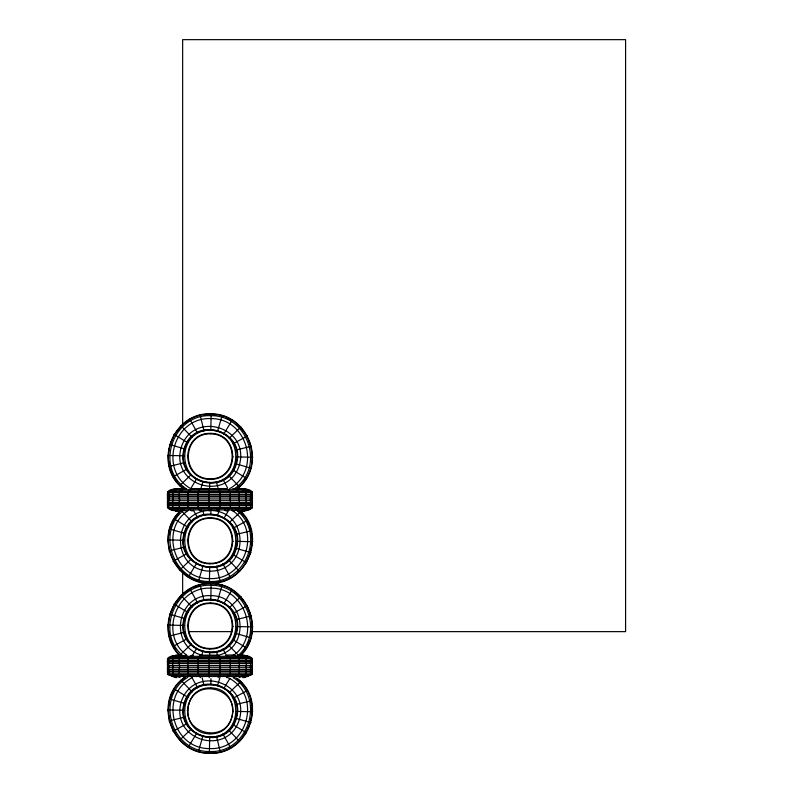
<?xml version="1.0" encoding="UTF-8"?>
<svg xmlns="http://www.w3.org/2000/svg" width="793" height="793" viewBox="0 0 793 793"><rect width="100%" height="100%" fill="white"/><g stroke="black" fill="none" stroke-linecap="round" stroke-linejoin="round"><path stroke-width="1.19" d="M209.58 488.508L209.699 482.511C175.729 482.134 176.849 429.122 210.809 430.183C244.779 430.559 243.659 483.571 209.699 482.511M209.768 479.349C239.625 480.28 240.606 433.672 210.74 433.345C180.883 432.413 179.902 479.022 209.768 479.349L209.778 478.833C238.951 479.706 239.922 434.207 210.73 433.87C181.557 432.958 180.596 478.496 209.778 478.813M210.73 433.86L210.74 433.345M210.809 430.183L211.156 413.867C172.309 411.785 152.048 465.471 183.421 488.845M240.943 511.396C267.122 536.633 245.652 585.512 209.362 583.311L209.699 566.975C243.659 568.036 244.779 515.024 210.809 514.647C176.849 513.586 175.729 566.599 209.699 566.975M209.768 563.813C239.625 564.745 240.606 518.136 210.74 517.809C180.883 516.877 179.902 563.486 209.768 563.813L209.778 563.298C238.951 564.18 239.922 518.672 210.73 518.344C181.557 517.423 180.596 562.971 209.778 563.288M210.73 518.325L210.74 517.809M210.809 514.647L210.898 510.434C250.568 511.743 249.299 571.565 209.62 571.188C169.95 569.889 171.209 510.068 210.898 510.434M209.639 655.315L209.699 652.153C243.659 653.214 244.779 600.202 210.809 599.825C176.849 598.765 175.729 651.777 209.699 652.153M209.768 648.991C239.625 649.923 240.606 603.314 210.74 602.987C180.883 602.056 179.902 648.664 209.768 648.991L209.778 648.476M210.73 603.513C181.557 602.601 180.596 648.139 209.778 648.466C238.951 649.378 239.912 603.84 210.73 603.513L210.74 602.987M210.809 599.825L211.156 583.509C174.857 581.269 153.396 630.187 179.565 655.405M237.097 678.352C268.47 701.746 248.199 755.382 209.362 753.35L209.699 737.014C243.659 738.075 244.779 685.063 210.809 684.686C176.849 683.625 175.729 736.638 209.699 737.014M209.768 733.852C239.625 734.784 240.606 688.175 210.74 687.848C180.883 686.916 179.902 733.525 209.768 733.852L209.778 733.337M210.73 688.364L210.74 687.848M210.809 684.686L210.938 678.689M209.283 509.889L209.203 511.059L209.025 505.438M242.083 488.884C245.225 488.785 253.294 489.41 252.422 494.198L167.412 494.198C166.55 489.4 174.609 488.785 177.761 488.884M242.083 655.454C245.225 655.355 253.294 655.98 252.422 660.777L167.412 660.777C166.56 655.97 174.609 655.365 177.761 655.454M243.986 677.638L252.164 674.427L252.432 672.018L167.422 672.018L167.69 674.427L175.858 677.638M169.018 450.642L169.395 448.233M209.362 583.311C173.637 584.005 153.763 535.384 180.07 511.089L181.736 510.761M169.018 535.106L169.395 532.708M169.018 620.285L169.395 617.876M209.362 753.35C171.06 753.717 152.692 700.655 183.817 677.975M169.018 705.146L169.395 702.737M188.675 704.571C180.239 732.514 223.983 745.232 231.843 717.12C240.269 689.186 196.535 676.469 188.675 704.571L188.169 704.432M237.682 488.488C267.538 465.144 248.893 413.54 211.156 413.847M250.935 550.124L251.312 547.715M250.935 635.302L251.312 632.893M240.448 655.712C266.745 631.416 246.881 582.796 211.156 583.489M250.935 720.163L251.312 717.754M200.748 489.063L202.949 481.47M217.56 431.214L222.119 415.542M198.399 581.616L202.949 565.944M217.56 515.688L219.235 509.929M202.949 651.112L201.779 655.167C168.364 646.206 176.343 594.165 210.898 595.612C245.483 595.622 251.252 647.95 217.5 655.494L216.489 651.4M217.56 600.866L222.119 585.184M198.399 751.655L202.949 735.973M217.56 685.727L219.998 677.331M170.436 443.515L173.37 436.824M170.436 527.979L173.37 521.288M170.436 613.158L173.37 606.467M170.436 698.018L173.37 691.327M246.167 562.564L250.568 552.533M247.634 644.402L249.101 641.051M247.634 729.263L249.101 725.912M201.442 509.889L200.946 510.761L199.876 510.761L198.101 507.758L198.052 505.438M196.694 478.724L190.687 488.647C158.104 470.011 173.558 416.85 211.057 418.585C247.872 418.347 261.839 471.002 229.435 488.716M223.814 433.969L232.27 420.003M188.238 577.155L196.694 563.189M223.814 518.434L228.899 510.038M192.6 655.137L196.694 648.367M223.814 603.612L232.27 589.645M188.238 747.194L196.694 733.228M223.814 688.473L229.821 678.55L227.571 677.559M174.351 434.594L180.447 426.991M181.111 510.405C150.164 538.606 179.902 592.718 220.295 581.715C251.678 575.203 263.415 530.804 238.752 510.137M174.351 519.058L178.921 513.358M243.877 480.954L245.404 479.051M174.351 604.236L180.447 596.633M243.877 650.597L245.404 648.694M240.17 655.444C266.23 631.367 246.544 583.192 211.146 583.876C175.184 581.695 153.911 630.138 179.852 655.137M243.877 735.458L245.404 733.555M179.585 485.752L191.371 474.452M229.147 438.242L240.933 426.941M179.585 570.217L191.371 558.916M229.147 522.706L240.933 511.406M179.585 655.395L191.371 644.094M229.147 607.884L240.933 596.584M179.585 740.256L191.371 728.955M229.147 692.745L240.933 681.445M242.083 510.761C245.235 510.851 253.284 510.246 252.432 505.438L167.422 505.438C166.55 510.246 174.619 510.861 177.761 510.761L175.848 511.059M252.164 507.857L252.422 507.312L167.412 507.312M185.126 423.155L189.051 420.27M184.016 510.058C155.418 531.756 173.598 582.33 209.402 581.477C245.989 583.37 265.695 533.392 236.859 510.454M188.1 510.633C158.878 529.308 174.926 579.505 209.461 578.573C245.543 580.407 262.354 529.575 231.744 510.058M233.648 489.202C265.685 468.673 248.923 415.294 211.116 415.681C172.735 413.698 154.219 467.553 186.414 488.924M236.453 488.924C267.291 466.443 249.091 413.877 211.146 414.233C172.666 412.221 152.573 465.372 183.669 488.547M185.126 592.797L190.042 589.199M237.345 572.556L239.308 571.119M185.047 677.549C153.009 699.396 170.832 753.35 209.372 752.963C248.467 755.005 268.143 700.516 235.898 677.886M187.812 677.301C154.734 697.295 170.971 751.873 209.402 751.516C248.427 753.479 266.389 698.445 233.172 677.539M233.41 655.434C261.472 636.115 244.987 587.345 211.057 588.228C176.591 585.839 158.431 635.312 186.841 655.206M217.589 488.884L218.501 488.884L219.988 491.789L220.058 494.198M217.589 655.454L218.501 655.454L219.988 658.368L220.058 660.777M218.045 677.638L219.988 674.427L220.058 672.018M237.434 510.761C240.358 511.029 247.238 509.75 246.276 505.438M218.045 655.157L200.411 655.157L198.161 658.299L198.052 660.777M173.013 476.811L187.326 468.95M233.192 443.743L247.495 435.882M173.013 561.275L187.326 553.415M233.192 528.207L247.495 520.347M173.013 646.454L187.326 638.593M233.192 613.385L247.495 605.525M173.013 731.315L187.326 723.454M233.192 698.246L247.495 690.386M173.439 656.326L175.164 655.454L179.694 655.286M245.909 510.761L250.598 508.521L169.256 508.521M246.395 509.889L250.608 507.916M246.395 676.469L249.21 675.091M246.593 509.889L250.826 507.916M246.593 676.469L249.418 675.091M194.572 587.425L200.252 585.214M225.41 488.884L227.254 488.884L230.267 491.789L230.396 494.198M225.41 655.454C228.949 654.473 240.061 654.453 239.337 660.777M226.332 677.638L230.267 674.427L230.396 672.018M226.332 488.587L192.263 488.587L188.1 491.729L187.891 494.198M193.254 510.761L191.272 510.761L188.1 507.916L187.891 505.438M168.988 466.472L184.838 462.587M235.67 450.107L251.52 446.221M168.988 550.937L184.838 547.051M235.67 534.571L251.52 530.686M168.988 636.115L184.838 632.229M235.67 619.749L251.52 615.864M168.988 720.976L184.838 717.09M235.67 704.61L251.52 700.725M232.18 488.884C234.867 488.448 240.329 490.51 239.337 494.198M232.18 655.454L233.499 655.157M233.499 677.638L239.159 674.427L239.337 672.018M186.702 510.761C183.976 511.168 178.247 509.245 179.238 505.438M179.149 488.884L182.41 488.884M237.434 488.884C241.31 488.528 251.222 488.349 250.737 494.198M179.149 655.454L180.061 655.286M237.434 655.454C241.31 655.107 251.222 654.929 250.737 660.777M239.07 677.638L246.058 674.427L246.276 672.018M237.781 488.884L244.868 488.884M240.15 510.93L244.868 510.761M238.108 488.884L241.459 488.884M239.783 511.059L241.459 510.761M175.362 488.884L179.04 488.884M175.164 488.884L182.063 488.884M240.993 488.884L244.68 488.884M179.04 510.761L175.362 510.761M244.68 510.761L240.993 510.761M175.362 655.454L179.04 655.454M240.993 655.454L244.68 655.454M242.638 677.638L250.489 674.427L250.737 672.018M243.639 677.509L244.68 677.341M176.829 511.059L178.683 510.761M241.161 655.454L244.868 655.454M243.828 677.509L244.868 677.341M203.88 415.175L207.508 414.769M211.79 582.518L206.963 582.419M216.628 581.983L219.056 581.715M213 752.418L215.418 752.16M172.16 489.757L247.674 489.757L250.598 491.125L169.246 491.125M167.799 491.729L252.035 491.729M167.422 492.334L252.422 492.334M167.799 507.916L252.035 507.916M172.16 509.889L247.684 509.889M188.833 631.634L232.141 631.634M251.936 631.634L625.588 631.634L625.588 39.65L182.648 39.65L182.648 426.049M172.16 656.326L247.674 656.326M169.246 657.694L250.598 657.694M167.799 658.299L252.035 658.299M167.422 658.904L252.422 658.904M167.422 673.891L252.422 673.891M167.799 674.496L252.035 674.496M169.256 675.091L250.588 675.091M172.16 676.469L247.684 676.469M167.779 455.45L184.095 455.797M187.257 455.856L187.763 455.866M232.745 456.818L233.251 456.827M236.413 456.897L252.739 457.244M167.779 539.914L184.095 540.261M187.257 540.33L187.763 540.34M232.745 541.292L233.251 541.302M236.413 541.361L252.739 541.708M167.779 625.092L184.095 625.439M187.257 625.499L187.763 625.518M232.745 626.46L233.251 626.47M236.413 626.539L252.739 626.886M167.779 709.953L184.095 710.3M187.257 710.359L187.763 710.379M232.745 711.321L233.251 711.331M236.413 711.4L252.739 711.747M213.555 414.739L215.954 415.106M202.146 581.675L204.554 582.052M219.572 585.303L221.981 585.68M178.683 488.884C175.58 488.756 167.749 489.499 168.641 494.198M178.683 655.454C175.58 655.325 167.749 656.069 168.641 660.777M176.829 677.638L168.889 674.427L168.641 672.018M175.164 677.341L176.205 677.509M240.804 510.761C243.897 510.91 251.639 510.107 250.737 505.438M175.362 677.341L176.403 677.509M181.736 488.884C178.782 488.637 171.724 489.816 172.666 494.198M180.061 511.059L172.894 507.857L172.666 505.438M240.517 655.286L241.459 655.454M181.736 655.454C178.782 655.216 171.724 656.396 172.666 660.777M180.061 677.638L172.894 674.427L172.666 672.018M180.407 511.059C176.898 510.712 167.938 510.861 168.641 505.438M179.149 510.761L180.061 510.93M186.702 488.884C183.976 488.478 178.247 490.391 179.238 494.198M186.702 655.454C183.976 655.058 178.247 656.971 179.238 660.777M185.324 677.638L179.426 674.427L179.238 672.018M232.18 510.761C234.867 511.188 240.329 509.126 239.337 505.438M169.454 444.486L185.126 449.036M235.382 463.647L251.054 468.207M169.454 528.951L185.126 533.511M235.382 548.122L251.054 552.671M169.454 614.129L185.126 618.689M235.382 633.29L251.054 637.85M169.454 698.99L185.126 703.55M235.382 718.151L251.054 722.71M192.263 488.587L193.254 488.884M193.254 655.454L191.272 655.454L188.1 658.299L187.891 660.777M192.263 677.638L188.03 674.427L187.891 672.018M226.332 655.157L230.267 658.368L230.396 660.777M226.431 417.99L230.892 419.953M191.847 578.186L186.603 575.193M194.077 579.168L198.537 581.13M246.593 489.757L249.418 491.125M246.593 656.326L249.418 657.694M247.337 490.213L249.21 491.125M170.634 508.521L173.439 509.889M170.634 675.091L173.439 676.469M170.862 508.521L173.657 509.889M170.862 675.091L173.657 676.469M250.608 491.729L251.133 492.017M250.608 658.299L251.133 658.596M200.946 488.884L199.876 488.884L198.161 491.729L198.052 494.198M200.411 655.157L200.946 655.454M200.411 677.638L198.131 674.427L198.052 672.018M240.695 488.884L246.058 491.789L246.276 494.198M240.695 655.454L246.058 658.368L246.276 660.777M173.915 434.326L187.872 442.781M232.636 469.902L246.603 478.367M173.915 518.791L187.872 527.256M232.636 554.376L246.603 562.832M173.915 603.969L187.872 612.434M232.636 639.545L246.603 648.01M173.915 688.83L187.872 697.295M232.636 724.405L246.603 732.871M236.76 424.245L240.566 427.288L243.441 431.223M179.952 485.395L182.796 487.685M234.857 592.371L240.566 596.941L243.441 600.866M182.796 572.149L184.7 573.676M236.76 678.749L240.566 681.802L243.441 685.727M229.821 678.55C262.414 697.186 246.95 750.347 209.461 748.602C171.922 748.761 158.729 694.995 192.065 677.757L197.655 687.918M182.737 655.613C155.081 632.725 175.382 582.964 211.116 585.323C245.899 584.689 264.446 632.289 238.406 655.355L228.364 644.878M224.558 509.889L226.332 511.059L227.254 510.761L230.267 507.857L230.396 505.438M180.854 425.672L192.144 437.458M228.364 475.235L239.664 487.021M181.022 510.315L192.144 521.923M228.364 559.699L239.664 571.485M180.854 595.315L192.144 607.101M180.854 680.176L192.144 691.962M228.364 729.738L239.664 741.524M240.566 511.763L243.441 515.688M177.067 481.47L173.459 476.563L169.484 466.353M173.459 561.028L176.343 564.953M177.791 566.916L179.952 569.87M175.63 649.15L173.459 646.206L169.484 635.996M175.63 734.011L173.459 731.067L169.484 720.857M189.795 419.11L197.655 433.414M222.863 479.279L227.591 487.883M193.442 510.216L197.655 517.879M222.863 563.744L230.723 578.047M189.795 588.753L197.655 603.057M222.863 648.922L225.747 654.175M222.863 733.783L230.723 748.086M217.163 509.889L217.589 510.761L218.501 510.761L219.988 507.857L220.058 505.438M248.814 440.67L250.588 445.2M247.049 520.595L248.378 523.995M249.26 526.265L250.588 529.674M247.049 605.773L250.588 614.843M200.123 415.076L204.019 430.936M216.489 481.757L217.926 487.586M203.018 511.307L204.019 515.4M216.489 566.222L220.385 582.082M200.123 584.719L204.019 600.579M202.136 677.757L204.019 685.439M216.489 736.261L220.385 752.121M209.243 488.884L209.025 504.814M209.243 655.454L209.025 671.393M209.203 677.638L209.025 672.018M251.024 615.983L251.292 618.401M251.827 623.248L252.095 625.667M251.024 700.843L251.292 703.262M251.827 708.109L252.095 710.528M168.285 455.46L168.552 457.878M168.949 461.516L169.355 465.144M168.285 539.924L168.552 542.343M169.087 547.19L169.355 549.608M168.285 625.102L168.552 627.521M168.949 631.159L169.355 634.787M168.285 709.963L168.552 712.382M168.949 716.02L169.355 719.647M251.896 494.198L251.906 494.822M251.906 496.329L251.896 496.953M251.896 498.946L251.906 500.7M251.896 502.693L251.906 503.317M251.906 504.814L251.896 505.438M251.906 660.777L251.896 661.402M251.896 662.898L251.906 663.523M251.906 665.525L251.896 667.27M251.896 669.272L251.906 669.897M251.906 671.393L251.896 672.018M250.737 494.822L250.737 496.329M250.737 496.953L250.737 498.946M250.737 500.7L250.737 502.693M250.737 503.317L250.737 504.814M250.737 661.402L250.737 662.898M250.737 663.523L250.737 665.525M250.737 667.27L250.737 669.272M250.737 669.897L250.737 671.393M250.231 494.198L250.231 494.822M250.231 496.329L250.231 496.953M250.231 498.946L250.231 500.7M250.231 502.693L250.231 503.317M250.231 504.814L250.231 505.438M250.231 660.777L250.231 661.402M250.231 662.898L250.231 663.523M250.231 665.525L250.231 667.27M250.231 669.272L250.231 669.897M250.231 671.393L250.231 672.018M246.276 494.822L246.276 496.329M246.276 496.953L246.276 498.946M246.276 500.7L246.276 502.693M246.276 503.317L246.276 504.814M246.276 661.402L246.276 662.898M246.276 663.523L246.276 665.525M246.276 667.27L246.276 669.272M246.276 669.897L246.276 671.393M245.83 494.198L245.83 494.822M245.83 496.329L245.83 496.953M245.83 498.946L245.83 500.7M245.83 502.693L245.83 503.317M245.83 660.777L245.83 661.402M245.83 662.898L245.83 663.523M245.83 665.525L245.83 667.27M245.83 669.272L245.83 669.897M239.337 494.822L239.337 496.329M239.337 496.953L239.337 498.946M239.337 500.7L239.337 502.693M239.337 503.317L239.337 504.814M239.337 661.402L239.337 662.898M239.337 663.523L239.337 665.525M239.337 667.27L239.337 669.272M239.337 669.897L239.337 671.393M238.971 494.198L238.971 494.822M238.971 496.329L238.971 496.953M238.971 498.946L238.971 500.7M238.971 502.693L238.971 503.317M238.971 660.777L238.971 661.402M238.971 662.898L238.971 663.523M238.971 665.525L238.971 667.27M238.971 669.272L238.971 669.897M230.396 494.822L230.396 496.329M230.396 496.953L230.396 498.946M230.396 500.7L230.396 502.693M230.396 503.317L230.396 504.814M230.396 661.402L230.396 662.898M230.396 663.523L230.396 665.525M230.396 667.27L230.396 669.272M230.396 669.897L230.396 671.393M230.139 494.198L230.139 494.822M230.139 496.329L230.139 496.953M230.139 498.946L230.139 500.7M230.139 502.693L230.139 503.317M230.139 660.777L230.139 661.402M230.139 662.898L230.139 663.523M230.139 665.525L230.139 667.27M230.139 669.272L230.139 669.897M220.058 494.822L220.058 496.329M220.058 496.953L220.058 498.946M220.058 500.7L220.058 502.693M220.058 503.317L220.058 504.814M220.058 661.402L220.058 662.898M220.058 663.523L220.058 665.525M220.058 667.27L220.058 669.272M220.058 669.897L220.058 671.393M219.929 494.198L219.929 494.822M219.929 496.329L219.929 496.953M219.929 498.946L219.929 500.7M219.929 502.693L219.929 503.317M219.929 660.777L219.929 661.402M219.929 662.898L219.929 663.523M219.929 665.525L219.929 667.27M219.929 669.272L219.929 669.897M198.2 494.198L198.2 494.822M198.2 496.329L198.2 496.953M198.2 498.946L198.2 500.7M198.2 502.693L198.2 503.317M198.2 660.777L198.2 661.402M198.2 662.898L198.2 663.523M198.2 665.525L198.2 667.27M198.2 669.272L198.2 669.897M198.052 494.822L198.052 496.329M198.052 496.953L198.052 498.946M198.052 500.7L198.052 502.693M198.052 503.317L198.052 504.814M198.052 661.402L198.052 662.898M198.052 663.523L198.052 665.525M198.052 667.27L198.052 669.272M198.052 669.897L198.052 671.393M188.169 494.198L188.169 494.822M188.169 496.329L188.169 496.953M188.169 498.946L188.169 500.7M188.169 502.693L188.169 503.317M188.169 504.814L188.169 505.438M188.169 660.777L188.169 661.402M188.169 662.898L188.169 663.523M188.169 665.525L188.169 667.27M188.169 669.272L188.169 669.897M188.169 671.393L188.169 672.018M187.891 494.822L187.891 496.329M187.891 496.953L187.891 498.946M187.891 500.7L187.891 502.693M187.891 503.317L187.891 504.814M187.891 661.402L187.891 662.898M187.891 663.523L187.891 665.525M187.891 667.27L187.891 669.272M187.891 669.897L187.891 671.393M182.648 486.733L182.648 489.212M182.648 572.189L182.648 595.721M179.614 494.198L179.614 494.822M179.614 496.329L179.614 496.953M179.614 498.946L179.614 500.7M179.614 502.693L179.614 503.317M179.614 660.777L179.614 661.402M179.614 662.898L179.614 663.523M179.614 665.525L179.614 667.27M179.614 669.272L179.614 669.897M179.238 494.822L179.238 496.329M179.238 496.953L179.238 498.946M179.238 500.7L179.238 502.693M179.238 503.317L179.238 504.814M179.238 661.402L179.238 662.898M179.238 663.523L179.238 665.525M179.238 667.27L179.238 669.272M179.238 669.897L179.238 671.393M173.132 494.198L173.132 494.822M173.132 496.329L173.132 496.953M173.132 498.946L173.132 500.7M173.132 502.693L173.132 503.317M173.132 504.814L173.132 505.438M173.132 660.777L173.132 661.402M173.132 662.898L173.132 663.523M173.132 665.525L173.132 667.27M173.132 669.272L173.132 669.897M173.132 671.393L173.132 672.018M172.666 494.822L172.666 496.329M172.666 496.953L172.666 498.946M172.666 500.7L172.666 502.693M172.666 503.317L172.666 504.814M172.666 661.402L172.666 662.898M172.666 663.523L172.666 665.525M172.666 667.27L172.666 669.272M172.666 669.897L172.666 671.393M169.147 494.198L169.147 494.822M169.147 496.329L169.147 496.953M169.147 498.946L169.147 500.7M169.147 502.693L169.147 503.317M169.147 504.814L169.147 505.438M169.147 660.777L169.147 661.402M169.147 662.898L169.147 663.523M169.147 665.525L169.147 667.27M169.147 669.272L169.147 669.897M169.147 671.393L169.147 672.018M168.641 494.822L168.641 496.329M168.641 496.953L168.641 498.946M168.641 500.7L168.641 502.693M168.641 503.317L168.641 504.814M168.641 661.402L168.641 662.898M168.641 663.523L168.641 665.525M168.641 667.27L168.641 669.272M168.641 669.897L168.641 671.393M167.938 494.198L167.947 494.822M167.938 496.329L167.947 496.953M167.947 498.946L167.938 500.7M167.947 502.693L167.938 503.317M167.938 660.777L167.947 661.402M167.938 662.898L167.947 663.523M167.947 665.525L167.938 667.27M167.947 669.272L167.938 669.897M181.082 447.867C170.445 486.099 227.908 502.802 239.436 464.827C250.063 426.594 192.61 409.882 181.082 447.867M184.115 448.749C173.905 482.58 226.877 497.984 236.393 463.945C246.613 430.103 193.641 414.709 184.115 448.749M184.6 448.888C174.579 482.094 226.57 497.201 235.908 463.806C245.929 430.599 193.948 415.482 184.6 448.888M184.115 533.213C173.905 567.054 226.877 582.449 236.393 548.409C246.613 514.578 193.641 499.174 184.115 533.213M184.6 533.352C174.579 566.559 226.57 581.675 235.908 548.27C245.929 515.063 193.948 499.957 184.6 533.352M184.115 618.391C173.905 652.223 226.877 667.627 236.393 633.587C246.613 599.746 193.641 584.352 184.115 618.391M184.6 618.53C174.579 651.737 226.57 666.854 235.908 633.448C245.929 600.242 193.948 585.125 184.6 618.53M181.082 702.37C170.445 740.603 227.908 757.305 239.436 719.33C250.063 681.098 192.61 664.395 181.082 702.37M184.115 703.252C173.905 737.084 226.877 752.488 236.393 718.448C246.613 684.617 193.641 669.213 184.115 703.252M184.6 703.391C174.579 736.598 226.57 751.714 235.908 718.309C245.929 685.102 193.948 669.986 184.6 703.391M252.422 494.822L167.412 494.822L167.412 496.329L252.422 496.329L252.432 494.822M252.422 496.953L167.412 496.953L167.412 498.946L252.422 498.946L252.432 496.953M252.422 500.7L167.412 500.7L167.422 502.693L252.422 502.693L252.422 500.7M252.422 503.317L167.412 503.317L167.412 504.814L252.422 504.814L252.422 503.317M252.422 661.402L167.412 661.402L167.412 662.898L252.422 662.898L252.422 661.402M252.422 663.523L167.412 663.523L167.422 665.525L252.422 665.525L252.432 663.523M252.422 667.27L167.412 667.27L167.422 669.272L252.422 669.272L252.432 667.27M252.422 669.897L167.412 669.897L167.422 671.393L252.422 671.393L252.432 669.897"/></g></svg>
